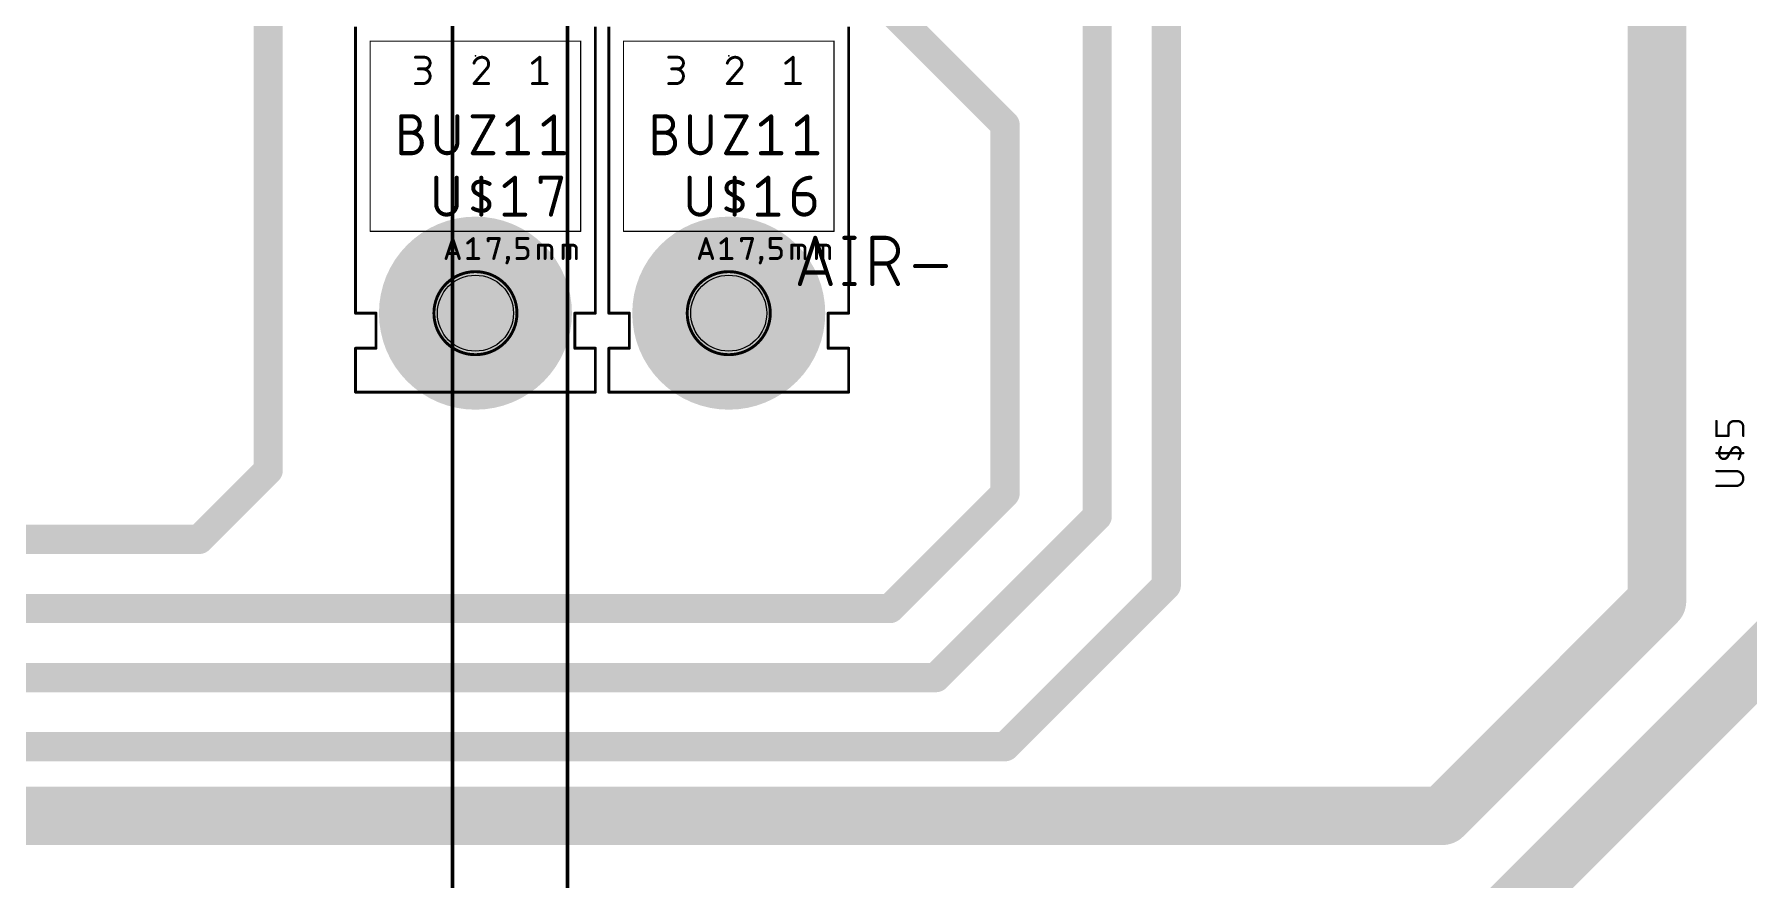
# Model space of a CAD drawing. Extents: x -92 to 260, y -27 to 208.
# Drawn here: x 111.8 to 186.3, y 39.2 to 75.9 of the extents above; entities that cross this region are included whole.
import ezdxf

# ---------------------------------------------------------------- set-up
doc = ezdxf.new("R2010")
doc.units = 0
for name, color, linetype in [('1', 12, 'CONTINUOUS'), ('121', 253, 'CONTINUOUS'), ('16', 132, 'CONTINUOUS'), ('20', 31, 'CONTINUOUS'), ('21', 253, 'CONTINUOUS'), ('23', 53, 'CONTINUOUS'), ('25', 253, 'CONTINUOUS'), ('27', 253, 'CONTINUOUS'), ('42', 132, 'CONTINUOUS'), ('43', 110, 'CONTINUOUS'), ('51', 253, 'CONTINUOUS')]:
    doc.layers.add(name, color=color, linetype=linetype)

msp = doc.modelspace()

# ---------------------------------------------------------------- linework, layer by layer
at = {"layer": '1', "const_width": 1.27}
for points in [[(122, 108), (122, 57)], [(161, 52), (161, 101)], [(158, 55), (158, 84)], [(154, 72), (149, 77)], [(154, 56), (154, 72)], [(122, 57), (119, 54)], [(149, 51), (154, 56)], [(151, 48), (158, 55)], [(119, 54), (88, 54)], [(154, 45), (161, 52)], [(89, 51), (149, 51)], [(91, 48), (151, 48)], [(92, 45), (154, 45)]]:
    msp.add_lwpolyline(points, dxfattribs=at)
at = {"layer": '1', "const_width": 0.635}
for points in [[(154.3175, 72, 1), (153.6825, 72)], [(153.7755, 71.7755, 1), (154.2245, 72.2245)], [(122.2245, 56.7755, 1), (121.7755, 57.2245)], [(121.6825, 57, 1), (122.3175, 57)], [(154.2245, 55.7755, 1), (153.7755, 56.2245)], [(153.6825, 56, 1), (154.3175, 56)], [(157.6825, 55, 1), (158.3175, 55)], [(158.2245, 54.7755, 1), (157.7755, 55.2245)], [(118.7755, 54.2245, 1), (119.2245, 53.7755)], [(119, 53.6825, 1), (119, 54.3175)], [(160.6825, 52, 1), (161.3175, 52)], [(161.2245, 51.7755, 1), (160.7755, 52.2245)], [(148.7755, 51.2245, 1), (149.2245, 50.7755)], [(149, 50.6825, 1), (149, 51.3175)], [(150.7755, 48.2245, 1), (151.2245, 47.7755)], [(151, 47.6825, 1), (151, 48.3175)], [(153.7755, 45.2245, 1), (154.2245, 44.7755)], [(154, 44.6825, 1), (154, 45.3175)]]:
    msp.add_lwpolyline(points, format="xyb", dxfattribs=at)
at = {"layer": '121'}
for points, const_width in [([(130, 5), (130, 110)], 0.1524), ([(135, 80), (135, 5)], 0.1524), ([(145.0889, 65.0889), (145.7578, 67.0955)], 0.1778), ([(145.7578, 67.0955), (146.4266, 65.0889)], 0.1778), ([(147.0179, 67.0955), (147.4638, 67.0955)], 0.1778), ([(147.2408, 67.0955), (147.2408, 65.0889)], 0.1778), ([(148.2364, 65.0889), (148.2364, 67.0955)], 0.1778), ([(148.2364, 67.0955), (148.7938, 67.0955)], 0.1778), ([(146.2594, 65.5906), (145.2561, 65.5906)], 0.1778), ([(148.7938, 65.9807), (148.2364, 65.9807)], 0.1778), ([(149.3512, 65.0889), (148.9053, 65.9807)], 0.1778), ([(150.0942, 65.8692), (151.432, 65.8692)], 0.1778), ([(147.0179, 65.0889), (147.4638, 65.0889)], 0.1778)]:
    msp.add_lwpolyline(points, dxfattribs=dict(at, const_width=const_width))
for points, const_width in [([(145.7999, 67.1096, 1), (145.7156, 67.0814)], 0.0889), ([(145.7999, 67.0814, 1), (145.7156, 67.1096)], 0.0889), ([(147.0179, 67.1399, 1), (147.0179, 67.0511)], 0.0889), ([(147.2853, 67.0955, 1), (147.1964, 67.0955)], 0.0889), ([(147.4638, 67.0511, 1), (147.4638, 67.1399)], 0.0889), ([(148.2809, 67.0955, 1), (148.192, 67.0955)], 0.0889), ([(148.2364, 67.1399, 1), (148.2364, 67.0511)], 0.0889), ([(148.7938, 65.9807, 1), (148.7938, 67.0955)], 0.1778), ([(148.7938, 67.1399, 1), (148.7938, 67.0511)], 0.0889), ([(148.7938, 67.0511, 1), (148.7938, 67.1399)], 0.0889), ([(145.2561, 65.635, 1), (145.2561, 65.5461)], 0.0889), ([(146.2594, 65.5461, 1), (146.2594, 65.635)], 0.0889), ([(148.2364, 66.0252, 1), (148.2364, 65.9363)], 0.0889), ([(148.7938, 66.0252, 1), (148.7938, 65.9363)], 0.0889), ([(148.7938, 65.9363, 1), (148.7938, 66.0252)], 0.0889), ([(148.945, 66.0006, 1), (148.8655, 65.9608)], 0.0889), ([(150.0942, 65.9137, 1), (150.0942, 65.8248)], 0.0889), ([(151.432, 65.8248, 1), (151.432, 65.9137)], 0.0889), ([(145.0467, 65.103, 1), (145.1311, 65.0748)], 0.0889), ([(146.3845, 65.0748, 1), (146.4688, 65.103)], 0.0889), ([(147.0179, 65.1334, 1), (147.0179, 65.0445)], 0.0889), ([(147.1964, 65.0889, 1), (147.2853, 65.0889)], 0.0889), ([(147.4638, 65.0445, 1), (147.4638, 65.1334)], 0.0889), ([(148.192, 65.0889, 1), (148.2809, 65.0889)], 0.0889), ([(149.3114, 65.069, 1), (149.3909, 65.1088)], 0.0889)]:
    msp.add_lwpolyline(points, format="xyb", dxfattribs=dict(at, const_width=const_width))
at = {"layer": '16', "const_width": 2.54}
for points in [[(182.31, 87.82), (182.31, 51.31)], [(192.19, 54.19), (175, 37)], [(182.31, 51.31), (173, 42)], [(173, 42), (38, 42)]]:
    msp.add_lwpolyline(points, dxfattribs=at)
at = {"layer": '16', "const_width": 1.27}
for points in [[(182.759, 50.861, 1), (181.861, 51.759)], [(181.675, 51.31, 1), (182.945, 51.31)], [(173, 41.365, 1), (173, 42.635)], [(172.551, 42.449, 1), (173.449, 41.551)]]:
    msp.add_lwpolyline(points, format="xyb", dxfattribs=at)
at = {"layer": '20'}
for centre in [(131, 63.824), (142, 63.824)]:
    msp.add_circle(centre, 1.651, dxfattribs=at)
at = {"layer": '21'}
for points, const_width in [([(125.793, 76.27), (125.793, 63.824)], 0.127), ([(136.207, 76.27), (136.207, 63.824)], 0.127), ([(136.793, 76.27), (136.793, 63.824)], 0.127), ([(147.207, 76.27), (147.207, 63.824)], 0.127), ([(135.572, 75.635), (126.428, 75.635)], 0.0508), ([(126.428, 67.38), (126.428, 75.635)], 0.0508), ([(135.572, 75.635), (135.572, 67.38)], 0.0508), ([(146.572, 75.635), (137.428, 75.635)], 0.0508), ([(137.428, 67.38), (137.428, 75.635)], 0.0508), ([(146.572, 75.635), (146.572, 67.38)], 0.0508), ([(126.428, 67.38), (135.572, 67.38)], 0.0508), ([(129.724, 66.1989), (130.0119, 67.0625)], 0.127), ([(130.0119, 67.0625), (130.2997, 66.1989)], 0.127), ([(130.6635, 66.8706), (130.9034, 67.0625)], 0.127), ([(130.9034, 67.0625), (130.9034, 66.1989)], 0.127), ([(131.5551, 66.9665), (131.5551, 67.0625)], 0.127), ([(131.5551, 67.0625), (132.0348, 67.0625)], 0.127), ([(132.0348, 67.0625), (131.795, 66.1989)], 0.127), ([(132.8032, 66.6787), (132.8032, 67.0625)], 0.127), ([(132.8032, 67.0625), (133.283, 67.0625)], 0.127), ([(137.428, 67.38), (146.572, 67.38)], 0.0508), ([(140.724, 66.1989), (141.0119, 67.0625)], 0.127), ([(141.0119, 67.0625), (141.2997, 66.1989)], 0.127), ([(141.6635, 66.8706), (141.9034, 67.0625)], 0.127), ([(141.9034, 67.0625), (141.9034, 66.1989)], 0.127), ([(142.5551, 66.9665), (142.5551, 67.0625)], 0.127), ([(142.5551, 67.0625), (143.0348, 67.0625)], 0.127), ([(143.0348, 67.0625), (142.795, 66.1989)], 0.127), ([(143.8032, 66.6787), (143.8032, 67.0625)], 0.127), ([(143.8032, 67.0625), (144.283, 67.0625)], 0.127), ([(130.2278, 66.4148), (129.796, 66.4148)], 0.127), ([(130.6635, 66.1989), (131.1433, 66.1989)], 0.127), ([(132.4386, 66.1989), (132.3667, 66.007)], 0.127), ([(132.3907, 66.1989), (132.3907, 66.2469)], 0.127), ([(132.3907, 66.2469), (132.4386, 66.2469)], 0.127), ([(132.4386, 66.1989), (132.3907, 66.1989)], 0.127), ([(132.4386, 66.2469), (132.4386, 66.1989)], 0.127), ([(133.0911, 66.6787), (132.8032, 66.6787)], 0.127), ([(132.8032, 66.1989), (133.0911, 66.1989)], 0.127), ([(133.283, 66.3908), (133.283, 66.4868)], 0.127), ([(133.7359, 66.1989), (133.7359, 66.7746)], 0.127), ([(133.7359, 66.7746), (134.1677, 66.7746)], 0.127), ([(134.0238, 66.1989), (134.0238, 66.7746)], 0.127), ([(134.3117, 66.6307), (134.3117, 66.1989)], 0.127), ([(134.8058, 66.1989), (134.8058, 66.7746)], 0.127), ([(134.8058, 66.7746), (135.2376, 66.7746)], 0.127), ([(135.0936, 66.1989), (135.0936, 66.7746)], 0.127), ([(135.3815, 66.6307), (135.3815, 66.1989)], 0.127), ([(141.2278, 66.4148), (140.796, 66.4148)], 0.127), ([(141.6635, 66.1989), (142.1433, 66.1989)], 0.127), ([(143.4386, 66.1989), (143.3667, 66.007)], 0.127), ([(143.3907, 66.1989), (143.3907, 66.2469)], 0.127), ([(143.3907, 66.2469), (143.4386, 66.2469)], 0.127), ([(143.4386, 66.1989), (143.3907, 66.1989)], 0.127), ([(143.4386, 66.2469), (143.4386, 66.1989)], 0.127), ([(144.0911, 66.6787), (143.8032, 66.6787)], 0.127), ([(143.8032, 66.1989), (144.0911, 66.1989)], 0.127), ([(144.283, 66.3908), (144.283, 66.4868)], 0.127), ([(144.7359, 66.1989), (144.7359, 66.7746)], 0.127), ([(144.7359, 66.7746), (145.1677, 66.7746)], 0.127), ([(145.0238, 66.1989), (145.0238, 66.7746)], 0.127), ([(145.3117, 66.6307), (145.3117, 66.1989)], 0.127), ([(145.8058, 66.1989), (145.8058, 66.7746)], 0.127), ([(145.8058, 66.7746), (146.2376, 66.7746)], 0.127), ([(146.0936, 66.1989), (146.0936, 66.7746)], 0.127), ([(146.3815, 66.6307), (146.3815, 66.1989)], 0.127), ([(125.793, 63.824), (126.682, 63.824)], 0.127), ([(126.682, 63.824), (126.682, 62.3)], 0.127), ([(136.207, 63.824), (135.318, 63.824)], 0.127), ([(135.318, 63.824), (135.318, 62.3)], 0.127), ([(136.793, 63.824), (137.682, 63.824)], 0.127), ([(137.682, 63.824), (137.682, 62.3)], 0.127), ([(147.207, 63.824), (146.318, 63.824)], 0.127), ([(146.318, 63.824), (146.318, 62.3)], 0.127), ([(126.682, 62.3), (125.793, 62.3)], 0.127), ([(125.793, 62.3), (125.793, 60.395)], 0.127), ([(135.318, 62.3), (136.207, 62.3)], 0.127), ([(136.207, 62.3), (136.207, 60.395)], 0.127), ([(137.682, 62.3), (136.793, 62.3)], 0.127), ([(136.793, 62.3), (136.793, 60.395)], 0.127), ([(146.318, 62.3), (147.207, 62.3)], 0.127), ([(147.207, 62.3), (147.207, 60.395)], 0.127), ([(125.793, 60.395), (136.207, 60.395)], 0.127), ([(136.793, 60.395), (147.207, 60.395)], 0.127)]:
    msp.add_lwpolyline(points, dxfattribs=dict(at, const_width=const_width))
for points, const_width in [([(126.428, 75.6477, 1), (126.428, 75.6223)], 0.0254), ([(126.4407, 75.635, 1), (126.4153, 75.635)], 0.0254), ([(135.5847, 75.635, 1), (135.5593, 75.635)], 0.0254), ([(135.572, 75.6223, 1), (135.572, 75.6477)], 0.0254), ([(137.428, 75.6477, 1), (137.428, 75.6223)], 0.0254), ([(137.4407, 75.635, 1), (137.4153, 75.635)], 0.0254), ([(146.5847, 75.635, 1), (146.5593, 75.635)], 0.0254), ([(146.572, 75.6223, 1), (146.572, 75.6477)], 0.0254), ([(126.428, 67.3927, 1), (126.428, 67.3673)], 0.0254), ([(126.4153, 67.38, 1), (126.4407, 67.38)], 0.0254), ([(130.042, 67.0725, 1), (129.9818, 67.0525)], 0.0635), ([(130.042, 67.0525, 1), (129.9818, 67.0725)], 0.0635), ([(130.9352, 67.0625, 1), (130.8717, 67.0625)], 0.0635), ([(130.9232, 67.0377, 1), (130.8836, 67.0873)], 0.0635), ([(131.5551, 67.0943, 1), (131.5551, 67.0307)], 0.0635), ([(131.5868, 67.0625, 1), (131.5233, 67.0625)], 0.0635), ([(132.0654, 67.054, 1), (132.0042, 67.071)], 0.0635), ([(132.0348, 67.0307, 1), (132.0348, 67.0943)], 0.0635), ([(132.8032, 67.0943, 1), (132.8032, 67.0307)], 0.0635), ([(132.835, 67.0625, 1), (132.7715, 67.0625)], 0.0635), ([(133.283, 67.0307, 1), (133.283, 67.0943)], 0.0635), ([(135.5593, 67.38, 1), (135.5847, 67.38)], 0.0254), ([(135.572, 67.3673, 1), (135.572, 67.3927)], 0.0254), ([(137.428, 67.3927, 1), (137.428, 67.3673)], 0.0254), ([(137.4153, 67.38, 1), (137.4407, 67.38)], 0.0254), ([(141.042, 67.0725, 1), (140.9818, 67.0525)], 0.0635), ([(141.042, 67.0525, 1), (140.9818, 67.0725)], 0.0635), ([(141.9352, 67.0625, 1), (141.8717, 67.0625)], 0.0635), ([(141.9232, 67.0377, 1), (141.8836, 67.0873)], 0.0635), ([(142.5551, 67.0943, 1), (142.5551, 67.0307)], 0.0635), ([(142.5868, 67.0625, 1), (142.5233, 67.0625)], 0.0635), ([(143.0654, 67.054, 1), (143.0042, 67.071)], 0.0635), ([(143.0348, 67.0307, 1), (143.0348, 67.0943)], 0.0635), ([(143.8032, 67.0943, 1), (143.8032, 67.0307)], 0.0635), ([(143.835, 67.0625, 1), (143.7715, 67.0625)], 0.0635), ([(144.283, 67.0307, 1), (144.283, 67.0943)], 0.0635), ([(146.5593, 67.38, 1), (146.5847, 67.38)], 0.0254), ([(146.572, 67.3673, 1), (146.572, 67.3927)], 0.0254), ([(129.796, 66.4466, 1), (129.796, 66.383)], 0.0635), ([(130.2278, 66.383, 1), (130.2278, 66.4466)], 0.0635), ([(130.6437, 66.8954, 1), (130.6834, 66.8458)], 0.0635), ([(130.6635, 66.2307, 1), (130.6635, 66.1672)], 0.0635), ([(131.1433, 66.1672, 1), (131.1433, 66.2307)], 0.0635), ([(131.5233, 66.9665, 1), (131.5868, 66.9665)], 0.0635), ([(132.4224, 66.2469, 1), (132.3589, 66.2469)], 0.0635), ([(132.3907, 66.2786, 1), (132.3907, 66.2151)], 0.0635), ([(132.3907, 66.2307, 1), (132.3907, 66.1672)], 0.0635), ([(132.4704, 66.2469, 1), (132.4069, 66.2469)], 0.0635), ([(132.4684, 66.1878, 1), (132.4089, 66.21)], 0.0635), ([(132.4386, 66.2151, 1), (132.4386, 66.2786)], 0.0635), ([(132.4386, 66.1672, 1), (132.4386, 66.2307)], 0.0635), ([(132.8032, 66.7104, 1), (132.8032, 66.6469)], 0.0635), ([(132.8032, 66.2307, 1), (132.8032, 66.1672)], 0.0635), ([(132.7715, 66.6787, 1), (132.835, 66.6787)], 0.0635), ([(133.283, 66.4868, 0.4142), (133.0911, 66.6787)], 0.127), ([(133.0911, 66.7104, 1), (133.0911, 66.6469)], 0.0635), ([(133.0911, 66.1989, 0.4142), (133.283, 66.3908)], 0.127), ([(133.0911, 66.2307, 1), (133.0911, 66.1672)], 0.0635), ([(133.0911, 66.6469, 1), (133.0911, 66.7104)], 0.0635), ([(133.0911, 66.1672, 1), (133.0911, 66.2307)], 0.0635), ([(133.3147, 66.4868, 1), (133.2512, 66.4868)], 0.0635), ([(133.2512, 66.4868, 1), (133.3147, 66.4868)], 0.0635), ([(133.3147, 66.3908, 1), (133.2512, 66.3908)], 0.0635), ([(133.2512, 66.3908, 1), (133.3147, 66.3908)], 0.0635), ([(133.7359, 66.8064, 1), (133.7359, 66.7429)], 0.0635), ([(133.7677, 66.7746, 1), (133.7042, 66.7746)], 0.0635), ([(134.0555, 66.7746, 1), (133.992, 66.7746)], 0.0635), ([(134.3117, 66.6307, 0.4142), (134.1677, 66.7746)], 0.127), ([(134.1677, 66.8064, 1), (134.1677, 66.7429)], 0.0635), ([(134.1677, 66.7429, 1), (134.1677, 66.8064)], 0.0635), ([(134.3434, 66.6307, 1), (134.2799, 66.6307)], 0.0635), ([(134.2799, 66.6307, 1), (134.3434, 66.6307)], 0.0635), ([(134.8375, 66.7746, 1), (134.774, 66.7746)], 0.0635), ([(134.8058, 66.8064, 1), (134.8058, 66.7429)], 0.0635), ([(135.1254, 66.7746, 1), (135.0619, 66.7746)], 0.0635), ([(135.3815, 66.6307, 0.4142), (135.2376, 66.7746)], 0.127), ([(135.2376, 66.8064, 1), (135.2376, 66.7429)], 0.0635), ([(135.2376, 66.7429, 1), (135.2376, 66.8064)], 0.0635), ([(135.4133, 66.6307, 1), (135.3498, 66.6307)], 0.0635), ([(135.3498, 66.6307, 1), (135.4133, 66.6307)], 0.0635), ([(140.796, 66.4466, 1), (140.796, 66.383)], 0.0635), ([(141.2278, 66.383, 1), (141.2278, 66.4466)], 0.0635), ([(141.6437, 66.8954, 1), (141.6834, 66.8458)], 0.0635), ([(141.6635, 66.2307, 1), (141.6635, 66.1672)], 0.0635), ([(142.1433, 66.1672, 1), (142.1433, 66.2307)], 0.0635), ([(142.5233, 66.9665, 1), (142.5868, 66.9665)], 0.0635), ([(143.4224, 66.2469, 1), (143.3589, 66.2469)], 0.0635), ([(143.3907, 66.2786, 1), (143.3907, 66.2151)], 0.0635), ([(143.3907, 66.2307, 1), (143.3907, 66.1672)], 0.0635), ([(143.4704, 66.2469, 1), (143.4069, 66.2469)], 0.0635), ([(143.4684, 66.1878, 1), (143.4089, 66.21)], 0.0635), ([(143.4386, 66.2151, 1), (143.4386, 66.2786)], 0.0635), ([(143.4386, 66.1672, 1), (143.4386, 66.2307)], 0.0635), ([(143.8032, 66.7104, 1), (143.8032, 66.6469)], 0.0635), ([(143.8032, 66.2307, 1), (143.8032, 66.1672)], 0.0635), ([(143.7715, 66.6787, 1), (143.835, 66.6787)], 0.0635), ([(144.283, 66.4868, 0.4142), (144.0911, 66.6787)], 0.127), ([(144.0911, 66.7104, 1), (144.0911, 66.6469)], 0.0635), ([(144.0911, 66.1989, 0.4142), (144.283, 66.3908)], 0.127), ([(144.0911, 66.2307, 1), (144.0911, 66.1672)], 0.0635), ([(144.0911, 66.6469, 1), (144.0911, 66.7104)], 0.0635), ([(144.0911, 66.1672, 1), (144.0911, 66.2307)], 0.0635), ([(144.3147, 66.4868, 1), (144.2512, 66.4868)], 0.0635), ([(144.2512, 66.4868, 1), (144.3147, 66.4868)], 0.0635), ([(144.3147, 66.3908, 1), (144.2512, 66.3908)], 0.0635), ([(144.2512, 66.3908, 1), (144.3147, 66.3908)], 0.0635), ([(144.7359, 66.8064, 1), (144.7359, 66.7429)], 0.0635), ([(144.7677, 66.7746, 1), (144.7042, 66.7746)], 0.0635), ([(145.0555, 66.7746, 1), (144.992, 66.7746)], 0.0635), ([(145.3117, 66.6307, 0.4142), (145.1677, 66.7746)], 0.127), ([(145.1677, 66.8064, 1), (145.1677, 66.7429)], 0.0635), ([(145.1677, 66.7429, 1), (145.1677, 66.8064)], 0.0635), ([(145.3434, 66.6307, 1), (145.2799, 66.6307)], 0.0635), ([(145.2799, 66.6307, 1), (145.3434, 66.6307)], 0.0635), ([(145.8375, 66.7746, 1), (145.774, 66.7746)], 0.0635), ([(145.8058, 66.8064, 1), (145.8058, 66.7429)], 0.0635), ([(146.1254, 66.7746, 1), (146.0619, 66.7746)], 0.0635), ([(146.3815, 66.6307, 0.4142), (146.2376, 66.7746)], 0.127), ([(146.2376, 66.8064, 1), (146.2376, 66.7429)], 0.0635), ([(146.2376, 66.7429, 1), (146.2376, 66.8064)], 0.0635), ([(146.4133, 66.6307, 1), (146.3498, 66.6307)], 0.0635), ([(146.3498, 66.6307, 1), (146.4133, 66.6307)], 0.0635), ([(131, 62.0206, 1), (131, 65.6274, 1), (131, 62.0206)], 0.127), ([(129.6939, 66.2089, 1), (129.7541, 66.1889)], 0.0635), ([(130.2696, 66.1889, 1), (130.3299, 66.2089)], 0.0635), ([(130.8717, 66.1989, 1), (130.9352, 66.1989)], 0.0635), ([(131.7644, 66.2074, 1), (131.8255, 66.1904)], 0.0635), ([(132.3369, 66.0181, 1), (132.3964, 65.9958)], 0.0635), ([(132.3589, 66.1989, 1), (132.4224, 66.1989)], 0.0635), ([(132.4069, 66.1989, 1), (132.4704, 66.1989)], 0.0635), ([(133.7042, 66.1989, 1), (133.7677, 66.1989)], 0.0635), ([(133.992, 66.1989, 1), (134.0555, 66.1989)], 0.0635), ([(134.2799, 66.1989, 1), (134.3434, 66.1989)], 0.0635), ([(134.774, 66.1989, 1), (134.8375, 66.1989)], 0.0635), ([(135.0619, 66.1989, 1), (135.1254, 66.1989)], 0.0635), ([(135.3498, 66.1989, 1), (135.4133, 66.1989)], 0.0635), ([(142, 62.0206, 1), (142, 65.6274, 1), (142, 62.0206)], 0.127), ([(140.6939, 66.2089, 1), (140.7541, 66.1889)], 0.0635), ([(141.2696, 66.1889, 1), (141.3299, 66.2089)], 0.0635), ([(141.8717, 66.1989, 1), (141.9352, 66.1989)], 0.0635), ([(142.7644, 66.2074, 1), (142.8255, 66.1904)], 0.0635), ([(143.3369, 66.0181, 1), (143.3964, 65.9958)], 0.0635), ([(143.3589, 66.1989, 1), (143.4224, 66.1989)], 0.0635), ([(143.4069, 66.1989, 1), (143.4704, 66.1989)], 0.0635), ([(144.7042, 66.1989, 1), (144.7677, 66.1989)], 0.0635), ([(144.992, 66.1989, 1), (145.0555, 66.1989)], 0.0635), ([(145.2799, 66.1989, 1), (145.3434, 66.1989)], 0.0635), ([(145.774, 66.1989, 1), (145.8375, 66.1989)], 0.0635), ([(146.0619, 66.1989, 1), (146.1254, 66.1989)], 0.0635), ([(146.3498, 66.1989, 1), (146.4133, 66.1989)], 0.0635), ([(125.793, 63.8558, 1), (125.793, 63.7923)], 0.0635), ([(125.7613, 63.824, 1), (125.8248, 63.824)], 0.0635), ([(126.7138, 63.824, 1), (126.6502, 63.824)], 0.0635), ([(126.682, 63.7923, 1), (126.682, 63.8558)], 0.0635), ([(135.318, 63.8558, 1), (135.318, 63.7923)], 0.0635), ([(135.3498, 63.824, 1), (135.2863, 63.824)], 0.0635), ([(136.1753, 63.824, 1), (136.2387, 63.824)], 0.0635), ([(136.207, 63.7923, 1), (136.207, 63.8558)], 0.0635), ([(136.793, 63.8558, 1), (136.793, 63.7923)], 0.0635), ([(136.7613, 63.824, 1), (136.8247, 63.824)], 0.0635), ([(137.7138, 63.824, 1), (137.6503, 63.824)], 0.0635), ([(137.682, 63.7923, 1), (137.682, 63.8558)], 0.0635), ([(146.318, 63.8558, 1), (146.318, 63.7923)], 0.0635), ([(146.3498, 63.824, 1), (146.2863, 63.824)], 0.0635), ([(147.1753, 63.824, 1), (147.2387, 63.824)], 0.0635), ([(147.207, 63.7923, 1), (147.207, 63.8558)], 0.0635), ([(125.793, 62.3318, 1), (125.793, 62.2683)], 0.0635), ([(125.8248, 62.3, 1), (125.7613, 62.3)], 0.0635), ([(126.6502, 62.3, 1), (126.7138, 62.3)], 0.0635), ([(126.682, 62.2683, 1), (126.682, 62.3318)], 0.0635), ([(135.318, 62.3318, 1), (135.318, 62.2683)], 0.0635), ([(135.2863, 62.3, 1), (135.3498, 62.3)], 0.0635), ([(136.2387, 62.3, 1), (136.1753, 62.3)], 0.0635), ([(136.207, 62.2683, 1), (136.207, 62.3318)], 0.0635), ([(136.793, 62.3318, 1), (136.793, 62.2683)], 0.0635), ([(136.8247, 62.3, 1), (136.7613, 62.3)], 0.0635), ([(137.6503, 62.3, 1), (137.7138, 62.3)], 0.0635), ([(137.682, 62.2683, 1), (137.682, 62.3318)], 0.0635), ([(146.318, 62.3318, 1), (146.318, 62.2683)], 0.0635), ([(146.2863, 62.3, 1), (146.3498, 62.3)], 0.0635), ([(147.2387, 62.3, 1), (147.1753, 62.3)], 0.0635), ([(147.207, 62.2683, 1), (147.207, 62.3318)], 0.0635), ([(125.793, 60.4268, 1), (125.793, 60.3633)], 0.0635), ([(125.7613, 60.395, 1), (125.8248, 60.395)], 0.0635), ([(136.1753, 60.395, 1), (136.2387, 60.395)], 0.0635), ([(136.207, 60.3633, 1), (136.207, 60.4268)], 0.0635), ([(136.793, 60.4268, 1), (136.793, 60.3633)], 0.0635), ([(136.7613, 60.395, 1), (136.8247, 60.395)], 0.0635), ([(147.1753, 60.395, 1), (147.2387, 60.395)], 0.0635), ([(147.207, 60.3633, 1), (147.207, 60.4268)], 0.0635)]:
    msp.add_lwpolyline(points, format="xyb", dxfattribs=dict(at, const_width=const_width))
at = {"layer": '23'}
for p in [(131, 75), (142, 75)]:
    msp.add_point(p, dxfattribs=at)
at = {"layer": '25'}
for points, const_width in [([(129.299, 69.7041), (129.299, 68.5484)], 0.1778), ([(130.188, 68.5484), (130.188, 69.7041)], 0.1778), ([(131.2546, 68.1039), (131.2546, 69.7041)], 0.1778), ([(132.269, 69.3485), (132.7135, 69.7041)], 0.1778), ([(132.7135, 69.7041), (132.7135, 68.1039)], 0.1778), ([(133.8321, 69.5263), (133.8321, 69.7041)], 0.1778), ([(133.8321, 69.7041), (134.7211, 69.7041)], 0.1778), ([(134.7211, 69.7041), (134.2766, 68.1039)], 0.1778), ([(140.299, 69.7041), (140.299, 68.5484)], 0.1778), ([(141.188, 68.5484), (141.188, 69.7041)], 0.1778), ([(142.2546, 68.1039), (142.2546, 69.7041)], 0.1778), ([(143.269, 69.3485), (143.7135, 69.7041)], 0.1778), ([(143.7135, 69.7041), (143.7135, 68.1039)], 0.1778), ([(131.2546, 68.904), (131.0323, 69.0374)], 0.1778), ([(131.2546, 68.904), (131.4768, 68.7707)], 0.1778), ([(142.2546, 68.904), (142.0323, 69.0374)], 0.1778), ([(142.2546, 68.904), (142.4768, 68.7707)], 0.1778), ([(144.8321, 68.9929), (145.3655, 68.9929)], 0.1778), ([(144.8321, 68.5484), (144.8321, 68.9929)], 0.1778), ([(145.7211, 68.6373), (145.7211, 68.5484)], 0.1778), ([(132.269, 68.1039), (133.158, 68.1039)], 0.1778), ([(143.269, 68.1039), (144.158, 68.1039)], 0.1778), ([(184.8908, 58.4925), (184.8908, 59.1416)], 0.1016), ([(185.4101, 58.882), (185.4101, 58.4925)], 0.1016), ([(185.7996, 59.1416), (185.6697, 59.1416)], 0.1016), ([(186.0592, 58.4925), (186.0592, 58.882)], 0.1016), ([(185.4101, 58.4925), (184.8908, 58.4925)], 0.1016), ([(186.0592, 57.7503), (184.8908, 57.7503)], 0.1016), ([(185.475, 57.7503), (185.3776, 57.588)], 0.1016), ([(185.475, 57.7503), (185.5724, 57.9125)], 0.1016), ([(185.7346, 56.9699), (184.8908, 56.9699)], 0.1016), ([(184.8908, 56.3208), (185.7346, 56.3208)], 0.1016)]:
    msp.add_lwpolyline(points, dxfattribs=dict(at, const_width=const_width))
for points, const_width in [([(129.3435, 69.7041, 1), (129.2546, 69.7041)], 0.0889), ([(130.2325, 69.7041, 1), (130.1436, 69.7041)], 0.0889), ([(131.1212, 69.5263, 0.6917), (131.0323, 69.0374)], 0.1778), ([(131.6102, 69.4374, 0.1823), (131.1212, 69.5263)], 0.1778), ([(131.1132, 69.57, 1), (131.1292, 69.4826)], 0.0889), ([(131.1292, 69.4826, 1), (131.1132, 69.57)], 0.0889), ([(131.299, 69.7041, 1), (131.2101, 69.7041)], 0.0889), ([(131.5873, 69.3993, 1), (131.633, 69.4755)], 0.0889), ([(132.2412, 69.3832, 1), (132.2967, 69.3138)], 0.0889), ([(132.7579, 69.7041, 1), (132.669, 69.7041)], 0.0889), ([(132.7412, 69.6694, 1), (132.6857, 69.7388)], 0.0889), ([(133.8766, 69.7041, 1), (133.7876, 69.7041)], 0.0889), ([(133.7876, 69.5263, 1), (133.8766, 69.5263)], 0.0889), ([(133.8321, 69.7485, 1), (133.8321, 69.6596)], 0.0889), ([(134.7639, 69.6922, 1), (134.6783, 69.716)], 0.0889), ([(134.7211, 69.6596, 1), (134.7211, 69.7485)], 0.0889), ([(140.3435, 69.7041, 1), (140.2546, 69.7041)], 0.0889), ([(141.2325, 69.7041, 1), (141.1436, 69.7041)], 0.0889), ([(142.1212, 69.5263, 0.6917), (142.0323, 69.0374)], 0.1778), ([(142.6102, 69.4374, 0.1823), (142.1212, 69.5263)], 0.1778), ([(142.1132, 69.57, 1), (142.1292, 69.4826)], 0.0889), ([(142.1292, 69.4826, 1), (142.1132, 69.57)], 0.0889), ([(142.299, 69.7041, 1), (142.2101, 69.7041)], 0.0889), ([(142.5873, 69.3993, 1), (142.633, 69.4755)], 0.0889), ([(143.2412, 69.3832, 1), (143.2967, 69.3138)], 0.0889), ([(143.7579, 69.7041, 1), (143.669, 69.7041)], 0.0889), ([(143.7412, 69.6694, 1), (143.6857, 69.7388)], 0.0889), ([(145.5433, 69.7041, 0.4142), (144.8321, 68.9929)], 0.1778), ([(145.5433, 69.6596, 1), (145.5433, 69.7485)], 0.0889), ([(129.299, 68.5484, 1), (130.188, 68.5484)], 0.1778), ([(129.3435, 68.5484, 1), (129.2546, 68.5484)], 0.0889), ([(129.2546, 68.5484, 1), (129.3435, 68.5484)], 0.0889), ([(130.2325, 68.5484, 1), (130.1436, 68.5484)], 0.0889), ([(130.1436, 68.5484, 1), (130.2325, 68.5484)], 0.0889), ([(131.0552, 69.0755, 1), (131.0094, 68.9992)], 0.0889), ([(131.0094, 68.9992, 1), (131.0552, 69.0755)], 0.0889), ([(131.2774, 68.9421, 1), (131.2317, 68.8659)], 0.0889), ([(131.2317, 68.8659, 1), (131.2774, 68.9421)], 0.0889), ([(131.3879, 68.2817, 0.6917), (131.4768, 68.7707)], 0.1778), ([(131.4997, 68.8088, 1), (131.4539, 68.7325)], 0.0889), ([(131.4539, 68.7325, 1), (131.4997, 68.8088)], 0.0889), ([(140.299, 68.5484, 1), (141.188, 68.5484)], 0.1778), ([(140.3435, 68.5484, 1), (140.2546, 68.5484)], 0.0889), ([(140.2546, 68.5484, 1), (140.3435, 68.5484)], 0.0889), ([(141.2325, 68.5484, 1), (141.1436, 68.5484)], 0.0889), ([(141.1436, 68.5484, 1), (141.2325, 68.5484)], 0.0889), ([(142.0552, 69.0755, 1), (142.0094, 68.9992)], 0.0889), ([(142.0094, 68.9992, 1), (142.0552, 69.0755)], 0.0889), ([(142.2774, 68.9421, 1), (142.2317, 68.8659)], 0.0889), ([(142.2317, 68.8659, 1), (142.2774, 68.9421)], 0.0889), ([(142.3879, 68.2817, 0.6917), (142.4768, 68.7707)], 0.1778), ([(142.4997, 68.8088, 1), (142.4539, 68.7325)], 0.0889), ([(142.4539, 68.7325, 1), (142.4997, 68.8088)], 0.0889), ([(144.8766, 68.9929, 1), (144.7876, 68.9929)], 0.0889), ([(144.7876, 68.9929, 1), (144.8766, 68.9929)], 0.0889), ([(144.8766, 68.5484, 1), (144.7876, 68.5484)], 0.0889), ([(144.7876, 68.5484, 1), (144.8766, 68.5484)], 0.0889), ([(144.8321, 69.0374, 1), (144.8321, 68.9485)], 0.0889), ([(144.8321, 68.5484, 1), (145.7211, 68.5484)], 0.1778), ([(145.3655, 69.0374, 1), (145.3655, 68.9485)], 0.0889), ([(145.7211, 68.6373, 0.4142), (145.3655, 68.9929)], 0.1778), ([(145.3655, 68.9485, 1), (145.3655, 69.0374)], 0.0889), ([(145.7656, 68.6373, 1), (145.6766, 68.6373)], 0.0889), ([(145.6766, 68.6373, 1), (145.7656, 68.6373)], 0.0889), ([(145.7656, 68.5484, 1), (145.6766, 68.5484)], 0.0889), ([(145.6766, 68.5484, 1), (145.7656, 68.5484)], 0.0889), ([(130.899, 68.3706, 0.1823), (131.3879, 68.2817)], 0.1778), ([(130.9218, 68.4087, 1), (130.8761, 68.3325)], 0.0889), ([(131.2101, 68.1039, 1), (131.299, 68.1039)], 0.0889), ([(131.3799, 68.3254, 1), (131.3959, 68.238)], 0.0889), ([(131.3959, 68.238, 1), (131.3799, 68.3254)], 0.0889), ([(132.269, 68.1484, 1), (132.269, 68.0595)], 0.0889), ([(132.669, 68.1039, 1), (132.7579, 68.1039)], 0.0889), ([(133.158, 68.0595, 1), (133.158, 68.1484)], 0.0889), ([(134.2338, 68.1158, 1), (134.3194, 68.092)], 0.0889), ([(141.899, 68.3706, 0.1823), (142.3879, 68.2817)], 0.1778), ([(141.9218, 68.4087, 1), (141.8761, 68.3325)], 0.0889), ([(142.2101, 68.1039, 1), (142.299, 68.1039)], 0.0889), ([(142.3799, 68.3254, 1), (142.3959, 68.238)], 0.0889), ([(142.3959, 68.238, 1), (142.3799, 68.3254)], 0.0889), ([(143.269, 68.1484, 1), (143.269, 68.0595)], 0.0889), ([(143.669, 68.1039, 1), (143.7579, 68.1039)], 0.0889), ([(144.158, 68.0595, 1), (144.158, 68.1484)], 0.0889), ([(184.9162, 59.1416, 1), (184.8654, 59.1416)], 0.0508), ([(185.6697, 59.1416, 0.4142), (185.4101, 58.882)], 0.1016), ([(185.4355, 58.882, 1), (185.3847, 58.882)], 0.0508), ([(185.3847, 58.882, 1), (185.4355, 58.882)], 0.0508), ([(185.6697, 59.167, 1), (185.6697, 59.1162)], 0.0508), ([(185.6697, 59.1162, 1), (185.6697, 59.167)], 0.0508), ([(186.0592, 58.882, 0.4142), (185.7996, 59.1416)], 0.1016), ([(185.7996, 59.167, 1), (185.7996, 59.1162)], 0.0508), ([(185.7996, 59.1162, 1), (185.7996, 59.167)], 0.0508), ([(186.0846, 58.882, 1), (186.0338, 58.882)], 0.0508), ([(186.0338, 58.882, 1), (186.0846, 58.882)], 0.0508), ([(184.8908, 58.5179, 1), (184.8908, 58.4671)], 0.0508), ([(184.8654, 58.4925, 1), (184.9162, 58.4925)], 0.0508), ([(185.3847, 58.4925, 1), (185.4355, 58.4925)], 0.0508), ([(185.4101, 58.4671, 1), (185.4101, 58.5179)], 0.0508), ([(186.0338, 58.4925, 1), (186.0846, 58.4925)], 0.0508), ([(184.8908, 57.7757, 1), (184.8908, 57.7249)], 0.0508), ([(185.0855, 58.0099, 0.1823), (185.0206, 57.6529)], 0.1016), ([(185.0206, 57.6529, 0.6917), (185.3776, 57.588)], 0.1016), ([(185.0456, 57.6574, 1), (184.9956, 57.6483)], 0.0508), ([(184.9956, 57.6483, 1), (185.0456, 57.6574)], 0.0508), ([(185.1073, 57.9968, 1), (185.0638, 58.023)], 0.0508), ([(185.3559, 57.601, 1), (185.3994, 57.5749)], 0.0508), ([(185.3994, 57.5749, 1), (185.3559, 57.601)], 0.0508), ([(185.4532, 57.7633, 1), (185.4968, 57.7372)], 0.0508), ([(185.4968, 57.7372, 1), (185.4532, 57.7633)], 0.0508), ([(185.9294, 57.8476, 0.6917), (185.5724, 57.9125)], 0.1016), ([(185.5506, 57.9256, 1), (185.5941, 57.8995)], 0.0508), ([(185.5941, 57.8995, 1), (185.5506, 57.9256)], 0.0508), ([(185.8645, 57.4906, 0.1823), (185.9294, 57.8476)], 0.1016), ([(185.8427, 57.5037, 1), (185.8862, 57.4775)], 0.0508), ([(185.9544, 57.8522, 1), (185.9044, 57.8431)], 0.0508), ([(185.9044, 57.8431, 1), (185.9544, 57.8522)], 0.0508), ([(186.0592, 57.7249, 1), (186.0592, 57.7757)], 0.0508), ([(184.8908, 56.9953, 1), (184.8908, 56.9445)], 0.0508), ([(185.7346, 56.3208, 1), (185.7346, 56.9699)], 0.1016), ([(185.7346, 56.9953, 1), (185.7346, 56.9445)], 0.0508), ([(185.7346, 56.9445, 1), (185.7346, 56.9953)], 0.0508), ([(184.8908, 56.3462, 1), (184.8908, 56.2954)], 0.0508), ([(185.7346, 56.3462, 1), (185.7346, 56.2954)], 0.0508), ([(185.7346, 56.2954, 1), (185.7346, 56.3462)], 0.0508)]:
    msp.add_lwpolyline(points, format="xyb", dxfattribs=dict(at, const_width=const_width))
at = {"layer": '27'}
for points, const_width in [([(127.8264, 72.3711, 1), (127.7375, 72.3711)], 0.0889), ([(127.782, 72.4155, 1), (127.782, 72.3267)], 0.0889), ([(128.2264, 71.6599, 1), (128.2264, 72.3711)], 0.1778), ([(128.2264, 72.4155, 1), (128.2264, 72.3267)], 0.0889), ([(128.2264, 72.3267, 1), (128.2264, 72.4155)], 0.0889), ([(129.3663, 72.3711, 1), (129.2774, 72.3711)], 0.0889), ([(130.2553, 72.3711, 1), (130.1664, 72.3711)], 0.0889), ([(130.885, 72.4155, 1), (130.885, 72.3267)], 0.0889), ([(131.8128, 72.3495, 1), (131.7351, 72.3927)], 0.0889), ([(131.774, 72.3267, 1), (131.774, 72.4155)], 0.0889), ([(132.8849, 72.3711, 1), (132.796, 72.3711)], 0.0889), ([(132.8682, 72.3364, 1), (132.8127, 72.4058)], 0.0889), ([(134.4481, 72.3711, 1), (134.3591, 72.3711)], 0.0889), ([(134.4314, 72.3364, 1), (134.3758, 72.4058)], 0.0889), ([(138.8264, 72.3711, 1), (138.7375, 72.3711)], 0.0889), ([(138.7819, 72.4155, 1), (138.7819, 72.3267)], 0.0889), ([(139.2264, 71.6599, 1), (139.2264, 72.3711)], 0.1778), ([(139.2264, 72.4155, 1), (139.2264, 72.3267)], 0.0889), ([(139.2264, 72.3267, 1), (139.2264, 72.4155)], 0.0889), ([(140.3663, 72.3711, 1), (140.2774, 72.3711)], 0.0889), ([(141.2553, 72.3711, 1), (141.1664, 72.3711)], 0.0889), ([(141.885, 72.4155, 1), (141.885, 72.3267)], 0.0889), ([(142.8128, 72.3495, 1), (142.7351, 72.3927)], 0.0889), ([(142.774, 72.3267, 1), (142.774, 72.4155)], 0.0889), ([(143.8849, 72.3711, 1), (143.796, 72.3711)], 0.0889), ([(143.8682, 72.3364, 1), (143.8127, 72.4058)], 0.0889), ([(145.4481, 72.3711, 1), (145.3591, 72.3711)], 0.0889), ([(145.4314, 72.3364, 1), (145.3758, 72.4058)], 0.0889), ([(127.782, 71.7044, 1), (127.782, 71.6155)], 0.0889), ([(128.2264, 71.7044, 1), (128.2264, 71.6155)], 0.0889), ([(128.2264, 71.7044, 1), (128.2264, 71.6155)], 0.0889), ([(128.2264, 70.7709, 1), (128.2264, 71.6599)], 0.1778), ([(128.2264, 71.6155, 1), (128.2264, 71.7044)], 0.0889), ([(132.3682, 72.0502, 1), (132.4237, 71.9808)], 0.0889), ([(133.9313, 72.0502, 1), (133.9869, 71.9808)], 0.0889), ([(138.7819, 71.7044, 1), (138.7819, 71.6155)], 0.0889), ([(139.2264, 71.7044, 1), (139.2264, 71.6155)], 0.0889), ([(139.2264, 71.7044, 1), (139.2264, 71.6155)], 0.0889), ([(139.2264, 70.7709, 1), (139.2264, 71.6599)], 0.1778), ([(139.2264, 71.6155, 1), (139.2264, 71.7044)], 0.0889), ([(143.3682, 72.0502, 1), (143.4237, 71.9808)], 0.0889), ([(144.9313, 72.0502, 1), (144.9869, 71.9808)], 0.0889), ([(127.7375, 70.7709, 1), (127.8264, 70.7709)], 0.0889), ([(127.782, 70.8153, 1), (127.782, 70.7264)], 0.0889), ([(128.2264, 70.8153, 1), (128.2264, 70.7264)], 0.0889), ([(128.2264, 70.7264, 1), (128.2264, 70.8153)], 0.0889), ([(129.3218, 71.2154, 1), (130.2108, 71.2154)], 0.1778), ([(129.3663, 71.2154, 1), (129.2774, 71.2154)], 0.0889), ([(129.2774, 71.2154, 1), (129.3663, 71.2154)], 0.0889), ([(130.2553, 71.2154, 1), (130.1664, 71.2154)], 0.0889), ([(130.1664, 71.2154, 1), (130.2553, 71.2154)], 0.0889), ([(130.8461, 70.7925, 1), (130.9238, 70.7493)], 0.0889), ([(130.885, 70.8153, 1), (130.885, 70.7264)], 0.0889), ([(131.774, 70.7264, 1), (131.774, 70.8153)], 0.0889), ([(132.396, 70.8153, 1), (132.396, 70.7264)], 0.0889), ([(132.796, 70.7709, 1), (132.8849, 70.7709)], 0.0889), ([(133.285, 70.7264, 1), (133.285, 70.8153)], 0.0889), ([(133.9591, 70.8153, 1), (133.9591, 70.7264)], 0.0889), ([(134.3591, 70.7709, 1), (134.4481, 70.7709)], 0.0889), ([(134.8481, 70.7264, 1), (134.8481, 70.8153)], 0.0889), ([(138.7819, 70.8153, 1), (138.7819, 70.7264)], 0.0889), ([(138.7375, 70.7709, 1), (138.8264, 70.7709)], 0.0889), ([(139.2264, 70.8153, 1), (139.2264, 70.7264)], 0.0889), ([(139.2264, 70.7264, 1), (139.2264, 70.8153)], 0.0889), ([(140.3218, 71.2154, 1), (141.2108, 71.2154)], 0.1778), ([(140.3663, 71.2154, 1), (140.2774, 71.2154)], 0.0889), ([(140.2774, 71.2154, 1), (140.3663, 71.2154)], 0.0889), ([(141.2553, 71.2154, 1), (141.1664, 71.2154)], 0.0889), ([(141.1664, 71.2154, 1), (141.2553, 71.2154)], 0.0889), ([(141.8461, 70.7925, 1), (141.9238, 70.7493)], 0.0889), ([(141.885, 70.8153, 1), (141.885, 70.7264)], 0.0889), ([(142.774, 70.7264, 1), (142.774, 70.8153)], 0.0889), ([(143.396, 70.8153, 1), (143.396, 70.7264)], 0.0889), ([(143.796, 70.7709, 1), (143.8849, 70.7709)], 0.0889), ([(144.285, 70.7264, 1), (144.285, 70.8153)], 0.0889), ([(144.9591, 70.8153, 1), (144.9591, 70.7264)], 0.0889), ([(145.3591, 70.7709, 1), (145.4481, 70.7709)], 0.0889), ([(145.8481, 70.7264, 1), (145.8481, 70.8153)], 0.0889)]:
    msp.add_lwpolyline(points, format="xyb", dxfattribs=dict(at, const_width=const_width))
at = {"layer": '27', "const_width": 0.1778}
for points in [[(127.782, 70.7709), (127.782, 72.3711)], [(127.782, 72.3711), (128.2264, 72.3711)], [(129.3218, 72.3711), (129.3218, 71.2154)], [(130.2108, 71.2154), (130.2108, 72.3711)], [(130.885, 72.3711), (131.774, 72.3711)], [(131.774, 72.3711), (130.885, 70.7709)], [(132.396, 72.0155), (132.8405, 72.3711)], [(132.8405, 72.3711), (132.8405, 70.7709)], [(133.9591, 72.0155), (134.4036, 72.3711)], [(134.4036, 72.3711), (134.4036, 70.7709)], [(138.7819, 70.7709), (138.7819, 72.3711)], [(138.7819, 72.3711), (139.2264, 72.3711)], [(140.3218, 72.3711), (140.3218, 71.2154)], [(141.2108, 71.2154), (141.2108, 72.3711)], [(141.885, 72.3711), (142.774, 72.3711)], [(142.774, 72.3711), (141.885, 70.7709)], [(143.396, 72.0155), (143.8405, 72.3711)], [(143.8405, 72.3711), (143.8405, 70.7709)], [(144.9591, 72.0155), (145.4036, 72.3711)], [(145.4036, 72.3711), (145.4036, 70.7709)], [(127.782, 71.6599), (128.2264, 71.6599)], [(138.7819, 71.6599), (139.2264, 71.6599)], [(128.2264, 70.7709), (127.782, 70.7709)], [(130.885, 70.7709), (131.774, 70.7709)], [(132.396, 70.7709), (133.285, 70.7709)], [(133.9591, 70.7709), (134.8481, 70.7709)], [(139.2264, 70.7709), (138.7819, 70.7709)], [(141.885, 70.7709), (142.774, 70.7709)], [(143.396, 70.7709), (144.285, 70.7709)], [(144.9591, 70.7709), (145.8481, 70.7709)]]:
    msp.add_lwpolyline(points, dxfattribs=at)
at = {"layer": '42', "const_width": 4.191}
for points in [[(131, 61.7285, 1), (131, 65.9195, 1), (131, 61.7285)], [(142, 61.7285, 1), (142, 65.9195, 1), (142, 61.7285)]]:
    msp.add_lwpolyline(points, format="xyb", dxfattribs=at)
at = {"layer": '43', "const_width": 4.191}
for points in [[(131, 61.7285, 1), (131, 65.9195, 1), (131, 61.7285)], [(142, 61.7285, 1), (142, 65.9195, 1), (142, 61.7285)]]:
    msp.add_lwpolyline(points, format="xyb", dxfattribs=at)
at = {"layer": '51'}
for points, const_width in [([(128.3965, 74.9683, 1), (128.3965, 74.9048)], 0.0635), ([(128.5235, 74.4603, 1), (128.5235, 74.3967)], 0.0635), ([(128.714, 74.4603, 1), (128.714, 74.3967)], 0.0635), ([(128.714, 73.7935, 1), (128.714, 74.4285)], 0.127), ([(128.7775, 74.9683, 1), (128.7775, 74.9048)], 0.0635), ([(128.7775, 74.4285, 1), (128.7775, 74.9365)], 0.127), ([(128.7775, 74.4603, 1), (128.7775, 74.3967)], 0.0635), ([(128.7775, 74.9048, 1), (128.7775, 74.9683)], 0.0635), ([(128.7775, 74.3967, 1), (128.7775, 74.4603)], 0.0635), ([(131.2858, 74.9365, 0.3252), (130.9365, 74.6825)], 0.127), ([(130.9063, 74.6923, 1), (130.9667, 74.6727)], 0.0635), ([(131.2858, 74.9683, 1), (131.2858, 74.9048)], 0.0635), ([(131.5715, 74.6508, 0.4142), (131.2858, 74.9365)], 0.127), ([(131.2857, 74.9048, 1), (131.2858, 74.9683)], 0.0635), ([(131.4762, 74.4285, 0.2053), (131.5715, 74.6508)], 0.127), ([(131.4544, 74.4515, 1), (131.4981, 74.4055)], 0.0635), ([(131.5004, 74.4079, 1), (131.4521, 74.4491)], 0.0635), ([(131.6033, 74.6508, 1), (131.5398, 74.6507)], 0.0635), ([(131.5398, 74.6508, 1), (131.6033, 74.6508)], 0.0635), ([(133.4567, 74.7073, 1), (133.4963, 74.6577)], 0.0635), ([(133.8257, 74.9365, 1), (133.7623, 74.9365)], 0.0635), ([(133.8138, 74.9117, 1), (133.7742, 74.9613)], 0.0635), ([(139.3965, 74.9683, 1), (139.3965, 74.9048)], 0.0635), ([(139.5235, 74.4603, 1), (139.5235, 74.3967)], 0.0635), ([(139.714, 74.4603, 1), (139.714, 74.3967)], 0.0635), ([(139.714, 73.7935, 1), (139.714, 74.4285)], 0.127), ([(139.7775, 74.9683, 1), (139.7775, 74.9048)], 0.0635), ([(139.7775, 74.4285, 1), (139.7775, 74.9365)], 0.127), ([(139.7775, 74.4603, 1), (139.7775, 74.3967)], 0.0635), ([(139.7775, 74.9048, 1), (139.7775, 74.9683)], 0.0635), ([(139.7775, 74.3967, 1), (139.7775, 74.4603)], 0.0635), ([(142.2858, 74.9365, 0.3252), (141.9365, 74.6825)], 0.127), ([(141.9063, 74.6923, 1), (141.9667, 74.6727)], 0.0635), ([(142.2858, 74.9683, 1), (142.2858, 74.9048)], 0.0635), ([(142.5715, 74.6508, 0.4142), (142.2858, 74.9365)], 0.127), ([(142.2857, 74.9048, 1), (142.2858, 74.9683)], 0.0635), ([(142.4762, 74.4285, 0.2053), (142.5715, 74.6508)], 0.127), ([(142.4544, 74.4515, 1), (142.4981, 74.4055)], 0.0635), ([(142.5004, 74.4079, 1), (142.4521, 74.4491)], 0.0635), ([(142.6033, 74.6508, 1), (142.5398, 74.6507)], 0.0635), ([(142.5398, 74.6508, 1), (142.6033, 74.6508)], 0.0635), ([(144.4567, 74.7073, 1), (144.4963, 74.6577)], 0.0635), ([(144.8257, 74.9365, 1), (144.7623, 74.9365)], 0.0635), ([(144.8138, 74.9117, 1), (144.7742, 74.9613)], 0.0635), ([(128.3965, 73.8253, 1), (128.3965, 73.7618)], 0.0635), ([(128.714, 73.8253, 1), (128.714, 73.7618)], 0.0635), ([(128.714, 73.7618, 1), (128.714, 73.8253)], 0.0635), ([(130.9365, 73.8253, 1), (130.9365, 73.7618)], 0.0635), ([(130.9123, 73.8141, 1), (130.9607, 73.7729)], 0.0635), ([(131.5715, 73.7618, 1), (131.5715, 73.8253)], 0.0635), ([(133.4765, 73.8253, 1), (133.4765, 73.7618)], 0.0635), ([(133.7623, 73.7935, 1), (133.8257, 73.7935)], 0.0635), ([(134.1115, 73.7618, 1), (134.1115, 73.8253)], 0.0635), ([(139.3965, 73.8253, 1), (139.3965, 73.7618)], 0.0635), ([(139.714, 73.8253, 1), (139.714, 73.7618)], 0.0635), ([(139.714, 73.7618, 1), (139.714, 73.8253)], 0.0635), ([(141.9365, 73.8253, 1), (141.9365, 73.7618)], 0.0635), ([(141.9123, 73.8141, 1), (141.9607, 73.7729)], 0.0635), ([(142.5715, 73.7618, 1), (142.5715, 73.8253)], 0.0635), ([(144.4765, 73.8253, 1), (144.4765, 73.7618)], 0.0635), ([(144.7623, 73.7935, 1), (144.8257, 73.7935)], 0.0635), ([(145.1115, 73.7618, 1), (145.1115, 73.8253)], 0.0635)]:
    msp.add_lwpolyline(points, format="xyb", dxfattribs=dict(at, const_width=const_width))
at = {"layer": '51', "const_width": 0.127}
for points in [[(128.3965, 74.9365), (128.7775, 74.9365)], [(128.7775, 74.4285), (128.5235, 74.4285)], [(131.4762, 74.4285), (130.9365, 73.7935)], [(133.4765, 74.6825), (133.794, 74.9365)], [(133.794, 74.9365), (133.794, 73.7935)], [(139.3965, 74.9365), (139.7775, 74.9365)], [(139.7775, 74.4285), (139.5235, 74.4285)], [(142.4762, 74.4285), (141.9365, 73.7935)], [(144.4765, 74.6825), (144.794, 74.9365)], [(144.794, 74.9365), (144.794, 73.7935)], [(128.3965, 73.7935), (128.714, 73.7935)], [(130.9365, 73.7935), (131.5715, 73.7935)], [(133.4765, 73.7935), (134.1115, 73.7935)], [(139.3965, 73.7935), (139.714, 73.7935)], [(141.9365, 73.7935), (142.5715, 73.7935)], [(144.4765, 73.7935), (145.1115, 73.7935)]]:
    msp.add_lwpolyline(points, dxfattribs=at)

doc.saveas('drawing.dxf')
